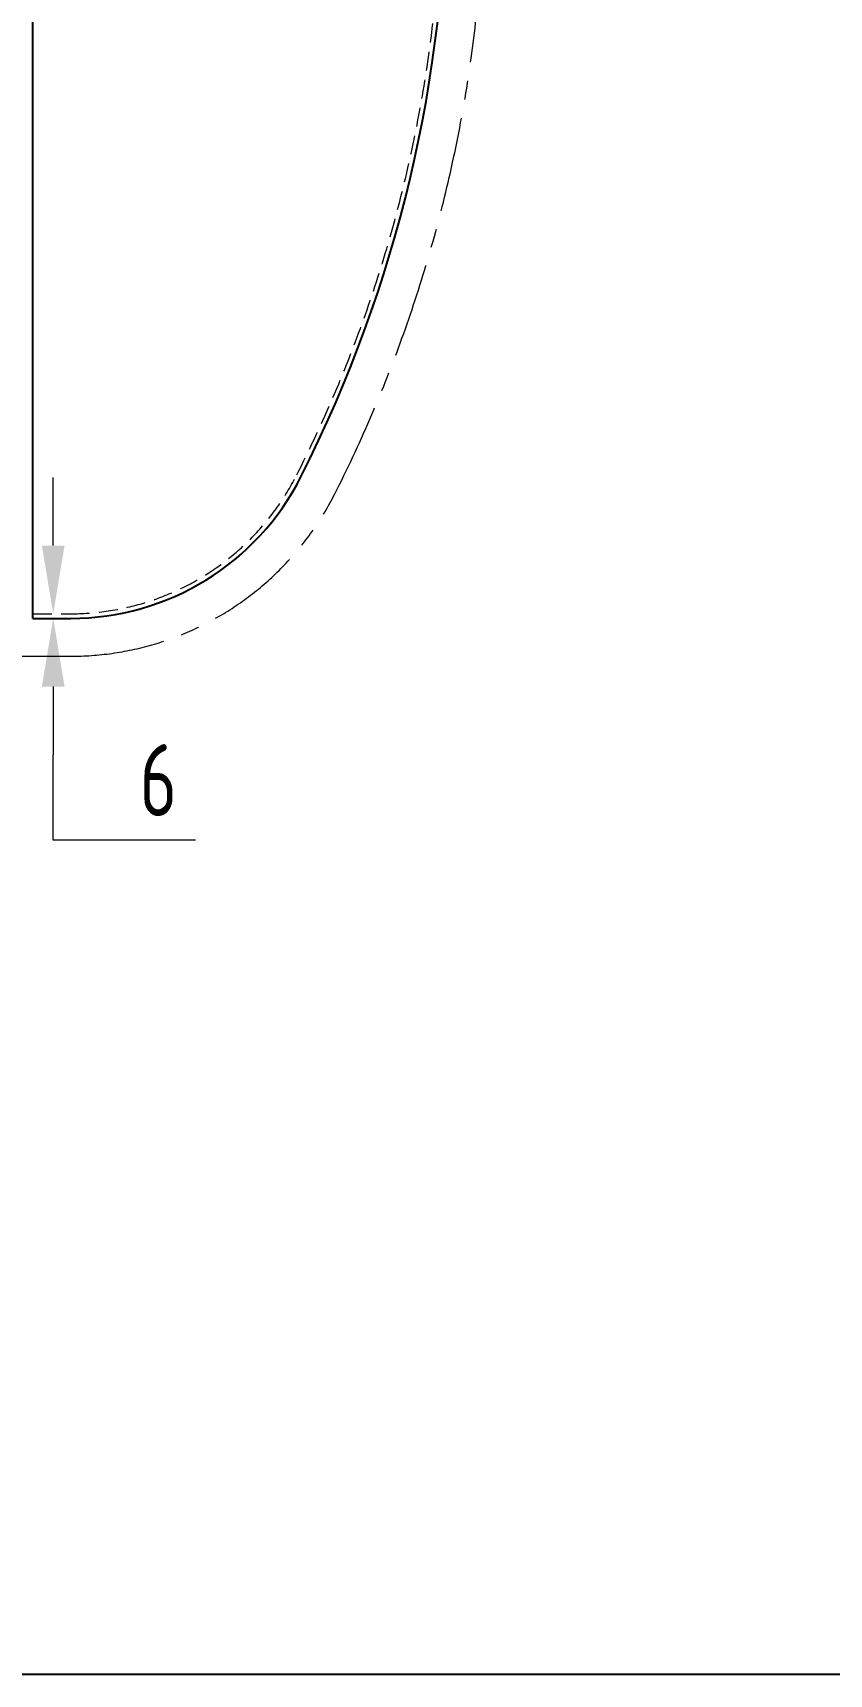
# Model space of a CAD drawing. Header units: millimetres. Extents: x -46397 to 283259, y -8690 to 23983.
# Drawn here: x -37377 to -36326, y -3958 to -1792 of the extents above; entities that cross this region are included whole.
import ezdxf

# ---------------------------------------------------------------- set-up
doc = ezdxf.new("R2010")
doc.units = ezdxf.units.MM
doc.linetypes.add('CENTER', pattern=[2, 1.25, -0.25, 0.25, -0.25])
doc.linetypes.add('HIDDEN', pattern=[0.375, 0.25, -0.125])
doc.layers.get('Defpoints').update_dxf_attribs({"lineweight": 0})
for name, color, linetype, lineweight in [('CHUAN NET KHUAT', 4, 'HIDDEN', 0), ('Dtext', 255, 'Continuous', 20), ('DUONGCHINH', 7, 'Continuous', 25), ('DUONGTAM', 1, 'CENTER', 0), ('PHANTOM 2', 8, 'Continuous', 0)]:
    doc.layers.add(name, color=color, linetype=linetype, lineweight=lineweight)
doc.layers.add('flashshoot', color=7, linetype='Continuous')
doc.styles.add('Chu va so', font='arial.ttf')
doc.styles.add('GHI CHÚ 1', font='isocp_IV25.ttf', dxfattribs={"width": 0.8})
doc.styles.add('TCVN', font='arial.ttf')
doc.dimstyles.new('1-30SCALE', dxfattribs={"dimtxt": 75, "dimasz": 75, "dimexe": 37.5, "dimexo": 30, "dimgap": 30, "dimtad": 1, "dimtoh": 1, "dimdec": 0, "dimdsep": 46, "dimtxsty": 'GHI CHÚ 1', "dimcen": 0.09, "dimclrd": 256, "dimclre": 256, "dimclrt": 2, "dimadec": 0, "dimazin": 0, "dimtfac": 1, "dimtdec": 0, "dimtofl": 0, "dimtmove": 0, "dimatfit": 3, "dimfxl": 1, "dimlwd": 0, "dimlwe": 0, "dimarcsym": 0})

# ---------------------------------------------------------------- blocks, each defined once
blk = doc.blocks.new('A$Cda035db7')
at = {"layer": 'CHUAN NET KHUAT', "color": 3, "ltscale": 100}
blk.add_line((985, 3000), (985, 3050), dxfattribs=at)
for centre, radius, start, end in [((0, 1767.2), 1773, 63.1244, 116.8756), ((650.1, 3050), 334.9, 0, 63.1244)]:
    blk.add_arc(centre, radius, start, end, dxfattribs=at)
at = {"layer": 'DUONGCHINH', "color": 2, "ltscale": 10}
for q in [(991, 3050), (0, 3000)]:
    blk.add_line((991, 3000), q, dxfattribs=at)
for centre, radius, start, end in [((0, 1767.2), 1779, 63.1244, 116.8756), ((650.1, 3050), 340.9, 0, 63.1244)]:
    blk.add_arc(centre, radius, start, end, dxfattribs=at)
blk = doc.blocks.new('A$C14a280a6')
at = {"layer": 'DUONGTAM', "color": 5, "lineweight": 0, "ltscale": 100}
blk.add_lwpolyline([(-1041, 3050), (-1041, -3050, 0.282615), (-826.8, -3398.7, 0.238931), (826.8, -3398.7, 0.282615), (1041, -3050), (1041, 3050, 0.282615), (826.8, 3398.7, 0.238931), (-826.8, 3398.7, 0.238931)], format="xyb", dxfattribs=at)
blk = doc.blocks.new('*D1609')
at = {"layer": 'Defpoints', "color": 0, "transparency": 16777216}
for p in [(-37350.1, -2559, -1.5), (-37350.1, -2565, -1.5), (-37350.1, -2565)]:
    blk.add_point(p, dxfattribs=at)
at = {"layer": 'PHANTOM 2', "linetype": 'Continuous', "lineweight": 0, "transparency": 16777216}
for p, q in [((-37350.1, -2469), (-37350.1, -2379)), ((-37350.1, -2655), (-37350.1, -2745)), ((-37350.1, -2857.9), (-37350.1, -2745)), ((-37162.4, -2857.9), (-37350.1, -2857.9))]:
    blk.add_line(p, q, dxfattribs=at)
at = {"layer": 'PHANTOM 2', "transparency": 16777216}
for points in [[(-37365.1, -2469), (-37335.1, -2469), (-37350.1, -2559)], [(-37365.1, -2655), (-37335.1, -2655), (-37350.1, -2565)]]:
    blk.add_solid(points, dxfattribs=at)
at = {"layer": 'PHANTOM 2', "color": 2, "transparency": 16777216, "insert": (-37211.2, -2778.4), "char_height": 95, "attachment_point": 5, "style": 'GHI CHÚ 1'}
blk.add_mtext('6', dxfattribs=at)
blk = doc.blocks.new('*U1811')
at = {"lineweight": 25}
for points in [[(0, 0), (18993, 0), (18993, 12441.4), (0, 12441.4)], [(0, 0), (14360.6, 0), (14360.6, 12441.4), (0, 12441.4)]]:
    blk.add_lwpolyline(points, close=True, dxfattribs=at)
at = {"layer": 'Dtext', "ltscale": 0.1}
for tag, p, height, style in [('FOR_APPROVAL3', (15310.2, 4667.2, -0.7), 99.3, 'TCVN'), ('REV_3', (14482.9, 4673), 82.7, 'TCVN'), ('FOR_APPROVAL2', (15310.2, 4358.4, -0.7), 99.3, 'TCVN'), ('REV_2', (14482.9, 4364.2), 82.7, 'TCVN'), ('FOR_APPROVAL1', (15310.2, 4049.5, -0.7), 99.3, 'TCVN'), ('REV_1', (14482.9, 4055.4), 82.7, 'TCVN'), ('NGUOI_VE', (16191.6, 3742.1, -0.7), 99.3, 'TCVN'), ('NGUOI_KIEM_2', (17068.8, 3742.1, -0.8), 99.3, 'TCVN'), ('NGUOI_DUYET', (18128.4, 3742.1, -0.8), 99.3, 'TCVN'), ('REV_0', (14482.9, 3746.5), 82.7, 'TCVN'), ('1.1_A4', (18181.6, 188.4, -0.8), 99.3, 'Chu va so'), ('A4_A4', (18511.9, 188.4, -0.8), 99.3, 'Chu va so'), ('REV.', (18783.9, 188.4, -0.8), 99.3, 'Chu va so')]:
    blk.add_attdef(tag, p, '', height=height, dxfattribs=dict(at, style=style))
for tag, p, height, style, width in [('NGAY_REV03', (14692.6, 4667.2, -0.7), 86, 'TCVN', 0.95), ('NGAY_REV02', (14692.6, 4358.4, -0.7), 86, 'TCVN', 0.95), ('NGAY_REV01', (14692.6, 4049.5, -0.7), 86, 'TCVN', 0.95), ('NGAY_REV0', (14692.6, 3740.7, -0.8), 86, 'TCVN', 0.95), ('DWD.NO', (14684.9, 80.5, -0.8), 132.4, 'Chu va so', 0.85)]:
    blk.add_attdef(tag, p, '', height=height, dxfattribs=dict(at, style=style, width=width))
at = {"layer": 'Dtext', "lineweight": 25, "ltscale": 0.1, "style": 'Chu va so'}
for tag, p, height in [('PROJECT_CODE', (15641.5, 1555.2), 198.5), ('TITLE1', (14781.7, 1186, -0.8), 132.4), ('TITLE2', (14781.7, 874.8, -0.8), 132.4), ('TITLE3', (14781.7, 565.9, -0.8), 132.4)]:
    blk.add_attdef(tag, p, '', height=height, dxfattribs=at)

msp = doc.modelspace()

# ---------------------------------------------------------------- block references
at = {"layer": 'flashshoot', "rotation": 270}
for name in ['A$C14a280a6', 'A$Cda035db7']:
    msp.add_blockref(name, (-40377.05, -1574, -1.5), dxfattribs=at)

# ---------------------------------------------------------------- dimensions: what is measured, and where the dimension line sits
at = {"layer": 'PHANTOM 2'}
dim = msp.add_linear_dim(base=(-37350.06, -2565), p1=(-37350.06, -2559, -1.5), p2=(-37350.06, -2565, -1.5), angle=90, dimstyle='1-30SCALE', override={"dimtxt": 95, "dimasz": 90, "dimexe": 30, "dimtmove": 1}, dxfattribs=at)
dim.commit()
dim.dimension.update_dxf_attribs({"geometry": '*D1609', "text_midpoint": (-37296.08, -2857.95), "dimtype": 160})

# ---------------------------------------------------------------- next in the draw order: block references
at = {"xscale": 0.9084576280678549, "yscale": 0.9084576280678549, "zscale": 0.9084576280678549}
msp.add_blockref('*U1811', (-44445.23, -3958.11), dxfattribs=at)

doc.saveas('drawing.dxf')
